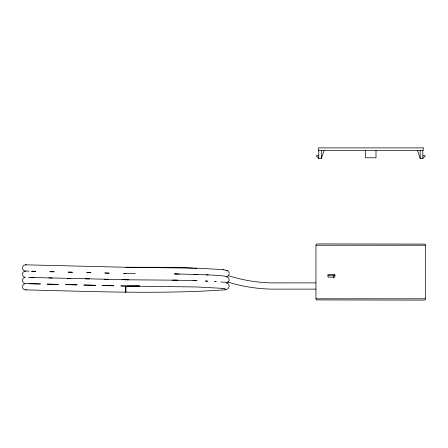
<?xml version="1.0" encoding="UTF-8"?>
<svg xmlns="http://www.w3.org/2000/svg" width="448" height="448" viewBox="0 0 448 448"><rect width="100%" height="100%" fill="white"/><g stroke="black" fill="none" stroke-linecap="round" stroke-linejoin="round"><path stroke-width="0.67" d="M315.958 245.235L316.338 244.3L317.274 243.919L424.945 244.093L425.6 245.235L425.6 298.794L425.214 299.723L424.284 300.11L316.613 299.93L315.958 298.794L315.958 245.235L425.6 245.235M318.786 155.786L316.154 155.786L318.786 158.418L321.418 158.418L324.1 150.522M417.508 150.522L420.19 158.418L422.822 158.418L425.454 155.786L422.822 155.786M226.078 283.002L227.959 282.346L229.247 280.319L228.715 277.978L226.666 276.702L223.233 275.884L213.153 275.128L193.76 274.361M24.808 283.707C21.314 284.379 21.941 289.979 25.491 289.884C91.218 291.396 157.119 294.336 222.802 289.996C231.454 290.573 231.062 281.344 222.628 282.117M25.004 277.396C21.476 277.85 21.739 283.478 25.295 283.606L38.08 283.914M226.621 276.618C230.16 276.242 230.02 270.609 226.47 270.407M196.543 274.462L197.971 274.501M174.446 273.946L179.318 274.03M226.425 282.906L227.226 282.727M227.27 270.598L223.042 269.595L196.986 268.184L125.854 267.266L25.396 264.818C21.336 264.858 21.683 271.449 25.721 271.079M25.491 289.884L26.314 289.794M127.215 286.042L139.558 285.947L125.871 286.16L125.793 292.326L125.821 286.054L196.812 286.966L222.802 288.378L222.012 288.299L225.406 289.106L224.633 288.814M29.142 271.18C26.774 270.934 22.943 270.57 22.434 273.756C22.176 275.419 23.43 277.082 25.094 277.318M128.526 279.754L122.282 279.692M28.526 277.402L128.632 279.782M125.832 267.26L180.298 267.316L193.256 268.156M327.634 275.106L334.846 275.106M315.902 282.884L272.07 282.89C257.202 282.61 242.368 280.174 228.211 275.598M315.885 289.134L271.975 289.139C256.922 288.859 241.903 286.457 227.539 281.943M315.958 298.794L425.6 298.794M135.313 273.554L123.676 273.465M174.429 273.913L176.238 273.974M172.396 280.151L176.114 280.185L125.838 279.793M31.802 271.236L35.795 271.331M50.193 271.678L54.326 271.774M68.163 272.115L72.29 272.216M86.822 272.574L90.933 272.67M104.871 273.017L109.049 273.118M177.99 280.263L175.706 280.179L196.952 280.683L193.133 280.61M30.565 277.474L34.552 277.564M48.871 277.911L52.315 277.99M67.502 278.365L70.941 278.449M85.45 278.807L89.566 278.902M104.166 279.266L108.349 279.362M29.042 283.702L38.366 283.914M39.06 283.942L40.438 283.976M47.337 284.138L58.436 284.413M65.318 284.575L77.129 284.872M84 285.034L95.676 285.314M102.682 285.505L113.87 285.768L102.032 285.477M175.823 273.963L197.126 274.473M31.422 271.247L35.414 271.342M49.75 271.695L53.894 271.796M68.37 272.149L72.509 272.25M86.962 272.597L90.406 272.681M104.922 273.034L109.105 273.14M123.749 273.493L125.849 273.543M38.752 283.931L40.135 283.965M47.079 284.138L58.178 284.407M65.806 284.592L76.899 284.861M83.815 285.029L95.581 285.314M206.214 274.831L208.275 274.91M205.626 281.07L207.693 281.148M205.335 281.036L207.402 281.12M214.603 281.506L215.925 281.607M214.889 281.518L216.216 281.618M220.87 281.971L222.197 282.066M25.396 264.818L26.219 264.886M194.482 268.302L196.941 268.587M223.042 269.595L223.815 269.78M422.822 150.522L422.822 158.418M420.19 150.522L420.19 158.418M376.001 150.522L376.001 157.763L365.551 157.763L365.551 150.522M333.424 275.106L333.424 277.872M321.418 150.522L321.418 158.418M318.786 150.522L318.786 158.418M423.231 147.89L318.326 147.89L318.326 150.522L423.231 150.522L423.231 147.89M334.874 274.87L328.042 274.87L328.042 277.144L334.874 277.144L334.874 274.87M125.765 286.048L120.865 285.936L125.765 286.042"/></g></svg>
